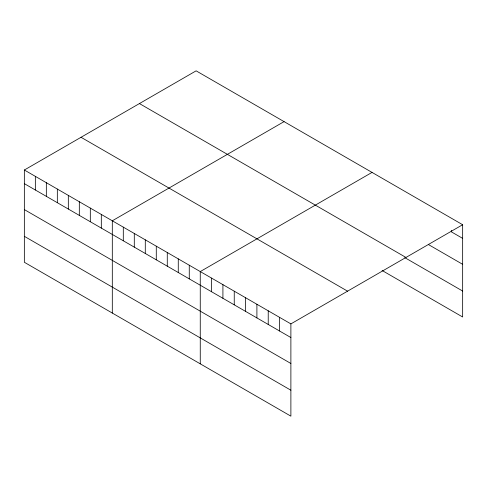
<?xml version="1.0" encoding="UTF-8"?>
<svg xmlns="http://www.w3.org/2000/svg" width="487" height="487" viewBox="0 0 487 487"><rect width="100%" height="100%" fill="white"/><g stroke="black" fill="none" stroke-linecap="round" stroke-linejoin="round"><path stroke-width="0.73" d="M24.35 170.012L290.885 323.892L290.885 416.16L24.35 262.274L24.35 170.012L196.115 70.84L462.65 224.726L462.65 316.988L382.094 270.486M284.073 121.622L112.308 220.794L112.308 313.056M372.025 172.404L200.26 271.576L200.26 363.838M290.885 323.892L462.65 224.726M462.65 238.368L451.321 231.83L451.321 230.314M428.67 244.693L462.65 264.313M139.434 103.567L405.969 257.453M404.752 257.617L462.65 291.043M81.031 137.285L347.566 291.165M24.35 183.654L290.885 337.54M24.35 209.599L290.885 363.485M24.35 236.329L290.885 390.215M279.556 317.354L279.556 330.996M268.227 310.816L268.227 324.458M256.905 304.272L256.905 317.92M245.576 297.734L245.576 311.376M234.247 291.196L234.247 304.838M222.918 284.651L222.918 298.3M211.589 278.114L211.589 291.756M189.266 265.226L189.266 278.868M178.272 258.877L178.272 272.525M167.278 252.528L167.278 266.176M156.284 246.185L156.284 259.827M145.29 239.835L145.29 253.477M134.296 233.486L134.296 247.134M123.302 227.137L123.302 240.785M101.314 214.444L101.314 228.086M90.32 208.095L90.32 221.743M79.32 201.746L79.32 215.394M68.326 195.403L68.326 209.045M57.332 189.053L57.332 202.695M46.338 182.704L46.338 196.352M35.344 176.361L35.344 190.003"/></g></svg>
